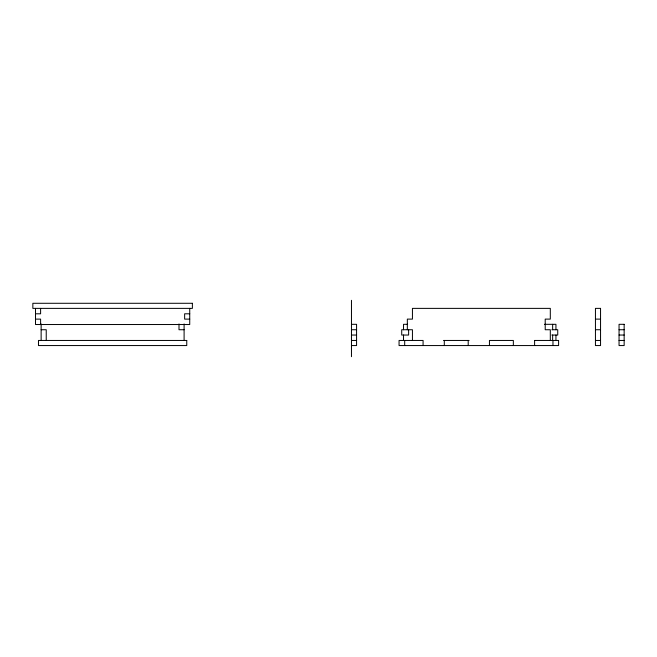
<?xml version="1.0" encoding="UTF-8"?>
<svg xmlns="http://www.w3.org/2000/svg" width="657" height="657" viewBox="0 0 657 657"><rect width="100%" height="100%" fill="white"/><g stroke="black" fill="none" stroke-linecap="round" stroke-linejoin="round"><path stroke-width="0.99" d="M35.503 313.8L40.603 313.8L40.603 308.379M189.733 313.8L184.633 313.8L184.633 319.113L189.733 319.113M35.503 319.113L40.603 319.113L40.603 324.525M595.447 319.113L600.547 319.113M351.47 324.312L356.57 324.312L356.57 345.557L351.47 345.557M407.603 324.312L403.521 324.312L403.521 329.732M544.472 324.312L555.937 324.312L555.937 329.732M41.136 329.732L46.236 329.732L46.236 340.457M184.1 329.732L179 329.732L179 323.934M351.47 329.732L356.57 329.732M551.864 329.732L557.744 329.732L557.744 335.045L551.864 335.045M595.447 329.732L600.547 329.732M619.05 329.732L624.15 329.732M351.47 335.045L356.57 335.045M619.05 335.045L624.15 335.045M351.47 340.457L356.57 340.457M443.549 340.457L469.114 340.457M534.56 340.457L558.598 340.457L558.598 345.557L399.062 345.557L399.062 340.457L423.092 340.457L423.067 345.557M595.447 340.457L600.547 340.457M619.05 340.457L624.15 340.457M555.937 335.045L555.937 340.457M552.964 340.457L552.964 345.557M552.644 324.312L552.644 329.732M552.644 335.045L552.644 340.457M550.311 340.457L550.311 329.732L545.211 329.732L545.211 319.113L550.311 319.113L550.311 308.379L412.44 308.379L412.44 319.113L407.34 319.113L407.34 329.732M534.593 340.457L534.593 345.557M513.347 345.557L513.347 340.457L489.449 340.457L489.449 345.557M468.203 340.457L468.203 345.557M444.304 340.457L444.304 345.557M412.44 340.457L412.44 329.732L401.714 329.732L401.714 335.045L408.621 335.045L408.621 329.732M404.687 340.457L404.687 345.557M403.521 335.045L403.521 340.457M351.47 300.323L351.47 356.677M189.733 308.379L189.733 324.525L35.503 324.525L35.503 308.379M184.1 323.934L184.1 340.457M41.136 323.934L41.136 340.457M192.386 303.288L32.85 303.288L32.85 308.379L192.386 308.379L192.386 303.288M600.547 308.379L595.447 308.379L595.447 345.557L600.547 345.557L600.547 308.379M624.15 324.312L619.05 324.312L619.05 345.557L624.15 345.557L624.15 324.312M186.752 340.457L38.476 340.457L38.476 345.557L186.752 345.557L186.752 340.457"/></g></svg>
